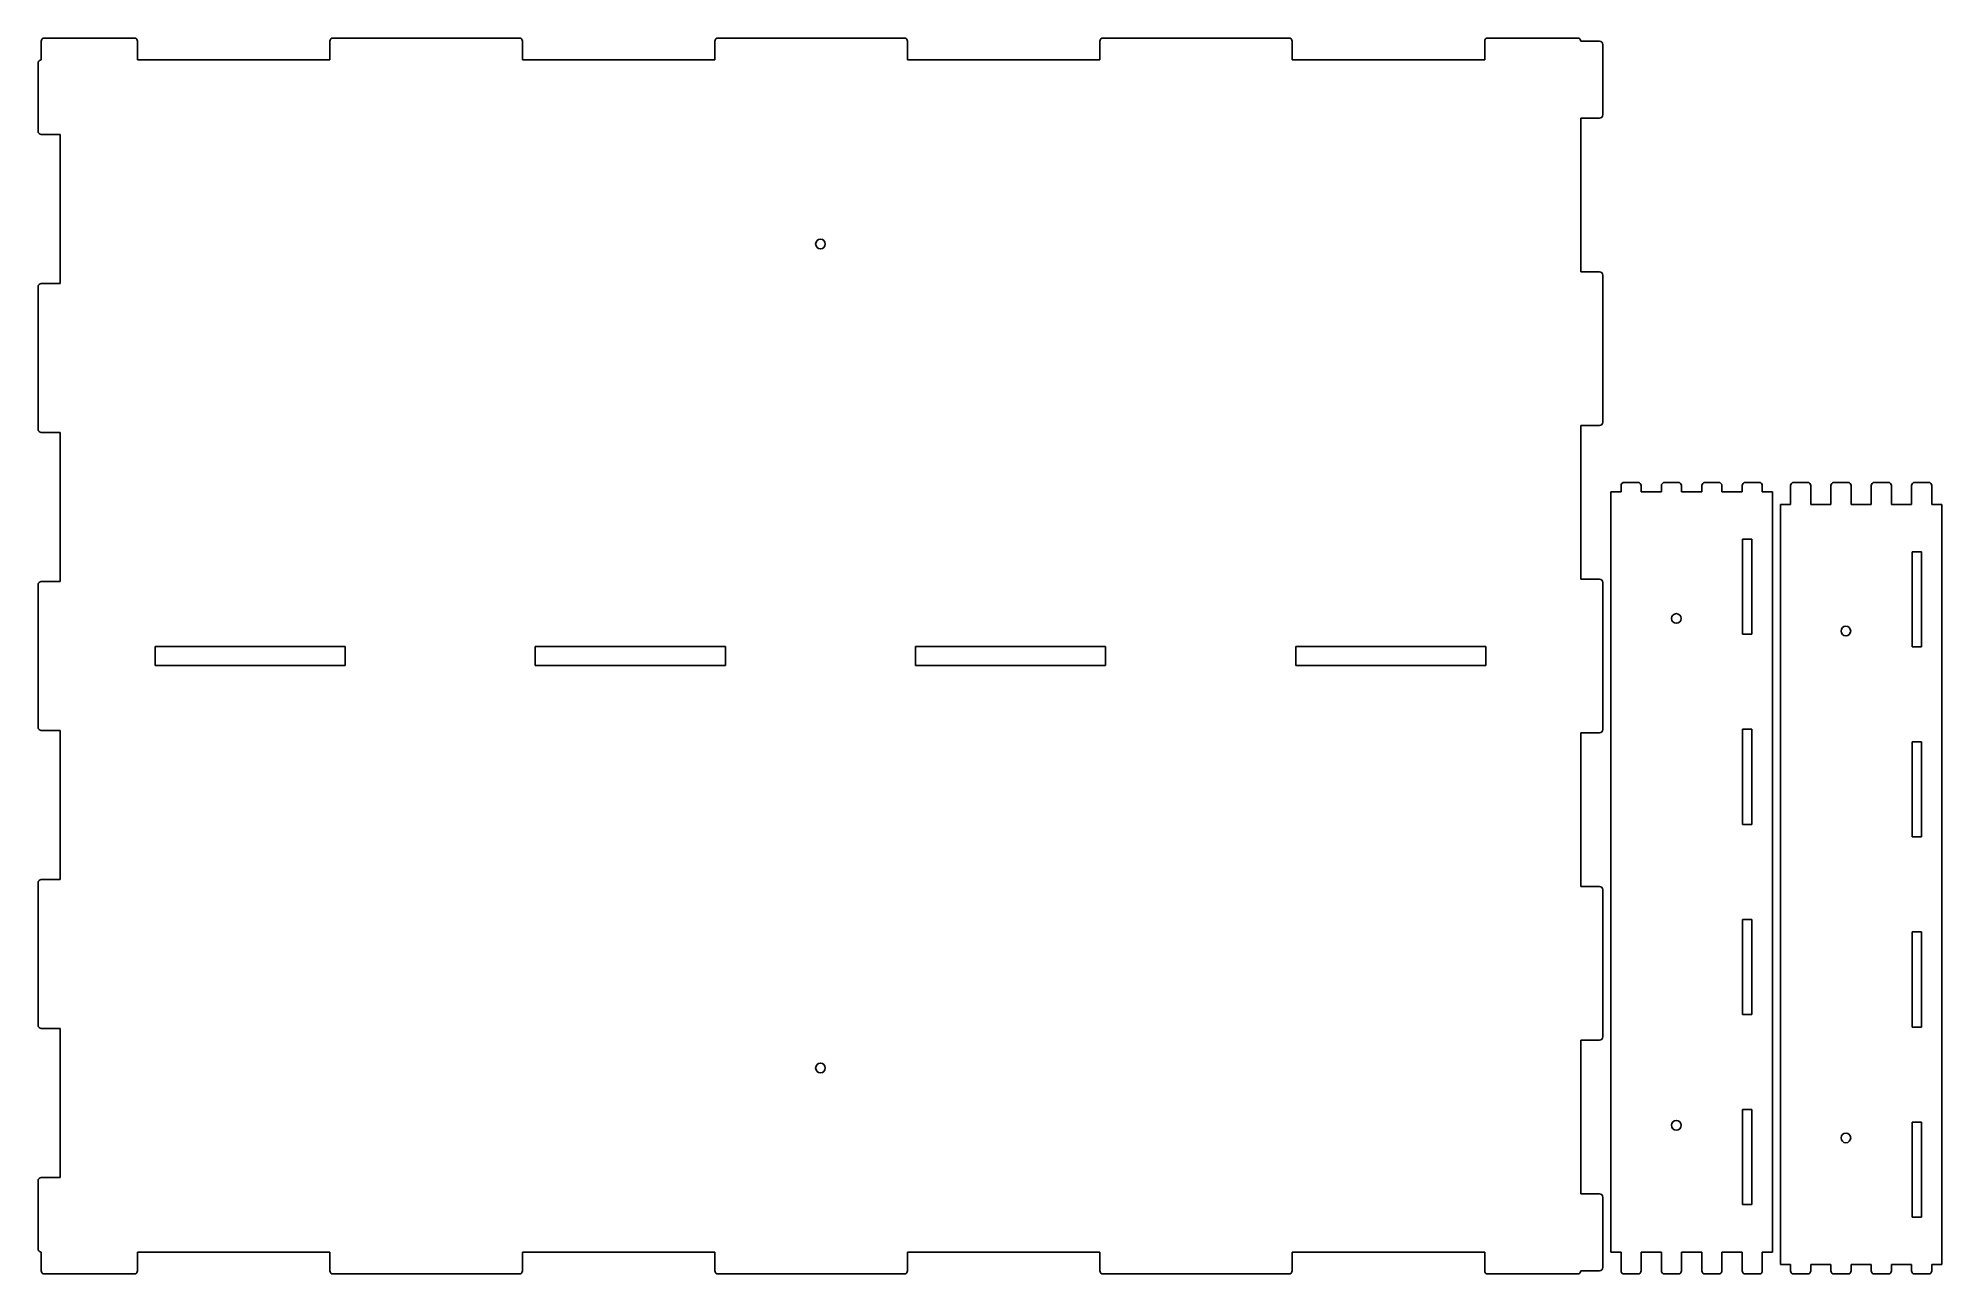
# Model space of a CAD drawing. Header units: millimetres. Extents: x 0 to 1179, y 0 to 766.
import ezdxf

# ---------------------------------------------------------------- set-up
doc = ezdxf.new("R2010")
doc.units = ezdxf.units.MM
doc.layers.add('SheetCutProfiles', color=7, linetype='CONTINUOUS')

msp = doc.modelspace()

# ---------------------------------------------------------------- linework, layer by layer
at = {"layer": 'SheetCutProfiles'}
for p, q in [((2, 764), (2, 752.4)), ((4, 766), (59.6, 766)), ((61.6, 752.4), (61.6, 764)), ((180.8, 764), (180.8, 752.4)), ((182.8, 766), (298, 766)), ((300, 752.4), (300, 764)), ((419.2, 764), (419.2, 752.4)), ((421.2, 766), (536.4, 766)), ((538.4, 752.4), (538.4, 764)), ((657.6, 764), (657.6, 752.4)), ((659.6, 766), (774.8, 766)), ((776.8, 752.4), (776.8, 764)), ((896, 764), (896, 752.4)), ((898, 766), (953.6, 766)), ((967.2, 764), (955.6, 764)), ((969.2, 718.375), (969.2, 762)), ((0, 708.225), (0, 750.4)), ((180.8, 752.4), (61.6, 752.4)), ((419.2, 752.4), (300, 752.4)), ((657.6, 752.4), (538.4, 752.4)), ((896, 752.4), (776.8, 752.4)), ((955.6, 716.375), (967.2, 716.375)), ((955.6, 621.125), (955.6, 716.375)), ((2, 706.225), (13.6, 706.225)), ((13.6, 613.875), (13.6, 706.225)), ((13.6, 613.875), (2, 613.875)), ((967.2, 621.125), (955.6, 621.125)), ((969.2, 527.875), (969.2, 619.125)), ((0, 523.525), (0, 611.875)), ((2, 521.525), (13.6, 521.525)), ((13.6, 429.175), (13.6, 521.525)), ((955.6, 525.875), (967.2, 525.875)), ((955.6, 430.625), (955.6, 525.875)), ((974.2, 484.8), (974.2, 13.6)), ((974.2, 484.8), (980.45, 484.8)), ((980.45, 488.6), (980.45, 484.8)), ((982.45, 490.6), (990.95, 490.6)), ((992.95, 484.8), (992.95, 488.6)), ((992.95, 484.8), (1005.45, 484.8)), ((1005.45, 488.6), (1005.45, 484.8)), ((1007.45, 490.6), (1015.95, 490.6)), ((1017.95, 484.8), (1017.95, 488.6)), ((1017.95, 484.8), (1030.45, 484.8)), ((1030.45, 488.6), (1030.45, 484.8)), ((1032.45, 490.6), (1040.95, 490.6)), ((1042.95, 484.8), (1042.95, 488.6)), ((1042.95, 484.8), (1055.45, 484.8)), ((1055.45, 488.6), (1055.45, 484.8)), ((1057.45, 490.6), (1065.95, 490.6)), ((1067.95, 484.8), (1067.95, 488.6)), ((1067.95, 484.8), (1074.2, 484.8)), ((1074.2, 484.8), (1074.2, 13.6)), ((1085.45, 488.6), (1085.45, 477)), ((1087.45, 490.6), (1095.95, 490.6)), ((1097.95, 477), (1097.95, 488.6)), ((1110.45, 488.6), (1110.45, 477)), ((1112.45, 490.6), (1120.95, 490.6)), ((1122.95, 477), (1122.95, 488.6)), ((1135.45, 488.6), (1135.45, 477)), ((1137.45, 490.6), (1145.95, 490.6)), ((1147.95, 477), (1147.95, 488.6)), ((1160.45, 488.6), (1160.45, 477)), ((1162.45, 490.6), (1170.95, 490.6)), ((1172.95, 477), (1172.95, 488.6)), ((1079.2, 477), (1085.45, 477)), ((1079.2, 5.8), (1079.2, 477)), ((1097.95, 477), (1110.45, 477)), ((1122.95, 477), (1135.45, 477)), ((1147.95, 477), (1160.45, 477)), ((1172.95, 477), (1179.2, 477)), ((1179.2, 5.8), (1179.2, 477)), ((1055.7, 455.35), (1061.5, 455.35)), ((1055.7, 396.45), (1055.7, 455.35)), ((1061.5, 455.35), (1061.5, 396.45)), ((1160.7, 447.55), (1160.7, 388.65)), ((1166.5, 447.55), (1160.7, 447.55)), ((1166.5, 388.65), (1166.5, 447.55)), ((0, 338.825), (0, 427.175)), ((13.6, 429.175), (2, 429.175)), ((967.2, 430.625), (955.6, 430.625)), ((969.2, 337.375), (969.2, 428.625)), ((1061.5, 396.45), (1055.7, 396.45)), ((72.475, 377.2), (72.475, 388.8)), ((72.475, 388.8), (190.225, 388.8)), ((190.225, 388.8), (190.225, 377.2)), ((307.975, 377.2), (307.975, 388.8)), ((307.975, 388.8), (425.725, 388.8)), ((425.725, 388.8), (425.725, 377.2)), ((543.475, 377.2), (543.475, 388.8)), ((543.475, 388.8), (661.225, 388.8)), ((661.225, 388.8), (661.225, 377.2)), ((778.975, 377.2), (778.975, 388.8)), ((778.975, 388.8), (896.725, 388.8)), ((896.725, 388.8), (896.725, 377.2)), ((1160.7, 388.65), (1166.5, 388.65)), ((190.225, 377.2), (72.475, 377.2)), ((425.725, 377.2), (307.975, 377.2)), ((661.225, 377.2), (543.475, 377.2)), ((896.725, 377.2), (778.975, 377.2)), ((2, 336.825), (13.6, 336.825)), ((13.6, 244.475), (13.6, 336.825)), ((955.6, 335.375), (967.2, 335.375)), ((955.6, 240.125), (955.6, 335.375)), ((1055.7, 337.55), (1061.5, 337.55)), ((1055.7, 278.65), (1055.7, 337.55)), ((1061.5, 337.55), (1061.5, 278.65)), ((1160.7, 329.75), (1160.7, 270.85)), ((1166.5, 329.75), (1160.7, 329.75)), ((1166.5, 270.85), (1166.5, 329.75)), ((1061.5, 278.65), (1055.7, 278.65)), ((1160.7, 270.85), (1166.5, 270.85)), ((0, 154.125), (0, 242.475)), ((13.6, 244.475), (2, 244.475)), ((967.2, 240.125), (955.6, 240.125)), ((969.2, 146.875), (969.2, 238.125)), ((1055.7, 219.75), (1061.5, 219.75)), ((1055.7, 160.85), (1055.7, 219.75)), ((1061.5, 219.75), (1061.5, 160.85)), ((1160.7, 211.95), (1160.7, 153.05)), ((1166.5, 211.95), (1160.7, 211.95)), ((1166.5, 153.05), (1166.5, 211.95)), ((1061.5, 160.85), (1055.7, 160.85)), ((2, 152.125), (13.6, 152.125)), ((13.6, 59.775), (13.6, 152.125)), ((955.6, 144.875), (967.2, 144.875)), ((955.6, 49.625), (955.6, 144.875)), ((1160.7, 153.05), (1166.5, 153.05)), ((1055.7, 101.95), (1061.5, 101.95)), ((1055.7, 43.05), (1055.7, 101.95)), ((1061.5, 101.95), (1061.5, 43.05)), ((1160.7, 94.15), (1160.7, 35.25)), ((1166.5, 94.15), (1160.7, 94.15)), ((1166.5, 35.25), (1166.5, 94.15)), ((13.6, 59.775), (2, 59.775)), ((0, 15.6), (0, 57.775)), ((967.2, 49.625), (955.6, 49.625)), ((969.2, 4), (969.2, 47.625)), ((1061.5, 43.05), (1055.7, 43.05)), ((1160.7, 35.25), (1166.5, 35.25)), ((2, 13.6), (2, 2)), ((61.6, 13.6), (180.8, 13.6)), ((61.6, 2), (61.6, 13.6)), ((180.8, 13.6), (180.8, 2)), ((300, 13.6), (419.2, 13.6)), ((300, 2), (300, 13.6)), ((419.2, 13.6), (419.2, 2)), ((538.4, 13.6), (657.6, 13.6)), ((538.4, 2), (538.4, 13.6)), ((657.6, 13.6), (657.6, 2)), ((776.8, 13.6), (896, 13.6)), ((776.8, 2), (776.8, 13.6)), ((896, 13.6), (896, 2)), ((974.2, 13.6), (980.45, 13.6)), ((980.45, 2), (980.45, 13.6)), ((992.95, 13.6), (1005.45, 13.6)), ((992.95, 13.6), (992.95, 2)), ((1005.45, 2), (1005.45, 13.6)), ((1017.95, 13.6), (1030.45, 13.6)), ((1017.95, 13.6), (1017.95, 2)), ((1030.45, 2), (1030.45, 13.6)), ((1042.95, 13.6), (1055.45, 13.6)), ((1042.95, 13.6), (1042.95, 2)), ((1055.45, 2), (1055.45, 13.6)), ((1067.95, 13.6), (1074.2, 13.6)), ((1067.95, 13.6), (1067.95, 2)), ((4, 0), (59.6, 0)), ((182.8, 0), (298, 0)), ((421.2, 0), (536.4, 0)), ((659.6, 0), (774.8, 0)), ((898, 0), (953.6, 0)), ((967.2, 2), (955.6, 2)), ((982.45, 0), (990.95, 0)), ((1007.45, 0), (1015.95, 0)), ((1032.45, 0), (1040.95, 0)), ((1057.45, 0), (1065.95, 0)), ((1079.2, 5.8), (1085.45, 5.8)), ((1085.45, 2), (1085.45, 5.8)), ((1087.45, 0), (1095.95, 0)), ((1097.95, 5.8), (1097.95, 2)), ((1097.95, 5.8), (1110.45, 5.8)), ((1110.45, 2), (1110.45, 5.8)), ((1112.45, 0), (1120.95, 0)), ((1122.95, 5.8), (1122.95, 2)), ((1122.95, 5.8), (1135.45, 5.8)), ((1135.45, 2), (1135.45, 5.8)), ((1137.45, 0), (1145.95, 0)), ((1147.95, 5.8), (1147.95, 2)), ((1147.95, 5.8), (1160.45, 5.8)), ((1160.45, 2), (1160.45, 5.8)), ((1162.45, 0), (1170.95, 0)), ((1172.95, 5.8), (1172.95, 2)), ((1172.95, 5.8), (1179.2, 5.8))]:
    msp.add_line(p, q, dxfattribs=at)
for centre in [(484.6, 638.333), (1014.7, 406.267), (1119.7, 398.467), (484.6, 127.667), (1014.7, 92.133), (1119.7, 84.333)]:
    msp.add_circle(centre, 3, dxfattribs=at)
for centre, start, end in [((4, 764), 90, 180), ((59.6, 764), 0, 90), ((182.8, 764), 90, 180), ((298, 764), 0, 90), ((421.2, 764), 90, 180), ((536.4, 764), 0, 90), ((659.6, 764), 90, 180), ((774.8, 764), 0, 90), ((898, 764), 90, 180), ((953.6, 764), 0, 90), ((967.2, 762), 0, 90), ((2, 750.4), 90, 180), ((2, 708.225), 180, -90), ((967.2, 718.375), -90, 0), ((2, 611.875), 90, 180), ((967.2, 619.125), 0, 90), ((2, 523.525), 180, -90), ((967.2, 527.875), -90, 0), ((982.45, 488.6), 90, 180), ((990.95, 488.6), 0, 90), ((1007.45, 488.6), 90, 180), ((1015.95, 488.6), 0, 90), ((1032.45, 488.6), 90, 180), ((1040.95, 488.6), 0, 90), ((1057.45, 488.6), 90, 180), ((1065.95, 488.6), 0, 90), ((1087.45, 488.6), 90, 180), ((1095.95, 488.6), 0, 90), ((1112.45, 488.6), 90, 180), ((1120.95, 488.6), 0, 90), ((1137.45, 488.6), 90, 180), ((1145.95, 488.6), 0, 90), ((1162.45, 488.6), 90, 180), ((1170.95, 488.6), 0, 90), ((2, 427.175), 90, 180), ((967.2, 428.625), 0, 90), ((2, 338.825), 180, -90), ((967.2, 337.375), -90, 0), ((2, 242.475), 90, 180), ((967.2, 238.125), 0, 90), ((2, 154.125), 180, -90), ((967.2, 146.875), -90, 0), ((2, 57.775), 90, 180), ((967.2, 47.625), 0, 90), ((2, 15.6), 180, -90), ((4, 2), 180, -90), ((59.6, 2), -90, 0), ((182.8, 2), 180, -90), ((298, 2), -90, 0), ((421.2, 2), 180, -90), ((536.4, 2), -90, 0), ((659.6, 2), 180, -90), ((774.8, 2), -90, 0), ((898, 2), 180, -90), ((953.6, 2), -90, 0), ((967.2, 4), -90, 0), ((982.45, 2), 180, -90), ((990.95, 2), -90, 0), ((1007.45, 2), 180, -90), ((1015.95, 2), -90, 0), ((1032.45, 2), 180, -90), ((1040.95, 2), -90, 0), ((1057.45, 2), 180, -90), ((1065.95, 2), -90, 0), ((1087.45, 2), 180, -90), ((1095.95, 2), -90, 0), ((1112.45, 2), 180, -90), ((1120.95, 2), -90, 0), ((1137.45, 2), 180, -90), ((1145.95, 2), -90, 0), ((1162.45, 2), 180, -90), ((1170.95, 2), -90, 0)]:
    msp.add_arc(centre, 2, start, end, dxfattribs=at)

doc.saveas('drawing.dxf')
